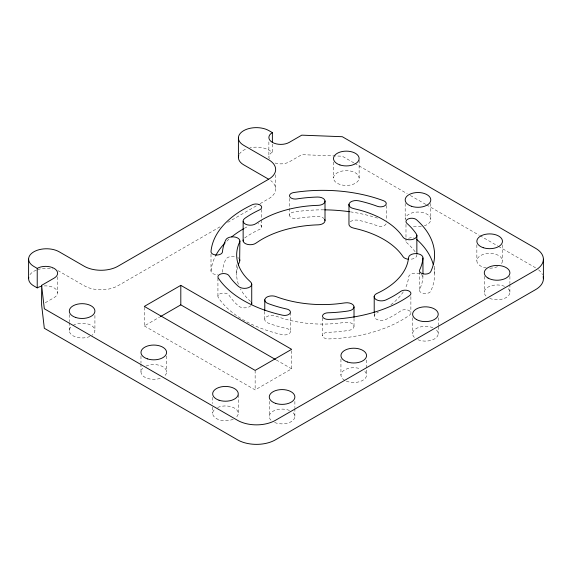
<?xml version="1.0" encoding="UTF-8"?>
<svg xmlns="http://www.w3.org/2000/svg" width="572" height="572" viewBox="0 0 572 572"><rect width="100%" height="100%" fill="white"/><g stroke="black" fill="none" stroke-linecap="round" stroke-linejoin="round"><path stroke-width="0.43" stroke-dasharray="2.86 2.15" d="M422.958 275.683L422.858 278.471A98.935 57.121 0 0 1 419.669 289.425A5.741 3.318 0 0 0 423.723 293.493A5.741 3.318 0 0 0 430.759 291.141A111.862 64.579 0 0 0 434.148 268.804M222.201 272.243L222.458 271.393A99.263 57.307 0 0 1 225.754 259.423A7.193 4.154 0 0 1 236.293 256.907M244.702 237.952L245.81 237.165A98.935 57.121 0 0 1 259.545 229.386A5.741 3.318 0 0 0 261.611 226.29A5.741 3.318 0 0 0 257.993 223.709M45.288 302.731L54.118 297.64A11.948 6.9 0 0 0 56.013 289.31A11.948 6.9 0 0 0 42.578 286.1M219.977 226.848L117.968 285.735A23.888 13.792 0 0 1 84.184 285.735L59.181 271.307A17.918 10.346 0 0 0 57.793 270.577M227.699 222.386L259.388 204.097M260.16 203.646L268.654 198.741A23.888 13.792 0 0 0 270.72 180.595M144.323 307.3L144.323 325.918L159.524 317.145M144.323 325.918L255.141 389.904L291.627 368.833L291.627 349.328M353.904 162.913L342.306 156.22L301.766 154.662L289.268 161.876A11.948 6.9 0 0 1 274.846 162.97M354.676 163.363L407.243 193.708M410.331 195.495L425.797 204.418M426.569 204.869L479.136 235.214M479.908 235.664L497.683 245.924M498.455 246.375L535.564 267.796M269.283 158.787A11.948 6.9 0 0 1 272.372 152.123L268.997 150.171A17.918 10.346 0 0 0 249.907 147.833M276.24 359.945L291.627 368.833M250.586 301.465L247.504 298.491A85.45 49.335 0 0 1 240.447 288.946M509.902 276.383L509.902 283.476M509.902 284.363L509.902 292.342M502.466 244.837L502.466 260.796M484.291 276.383L484.291 292.342M476.855 244.837L476.855 260.796M438.223 317.767L438.223 325.747M438.223 326.633L438.223 333.726M434.556 266.209L434.556 273.302M430.795 203.46L430.795 219.419M419.469 271.664L419.469 290.283M412.612 317.767L412.612 333.726M410.882 296.675L410.882 312.641M405.984 224.388L405.984 237.687M405.984 238.574L405.984 241.234M405.183 203.46L405.183 219.419A12.806 7.393 0 0 1 424.388 213.02A12.806 7.393 0 0 1 424.388 225.818M386.25 205.484L386.25 220.556M374.21 313.141L374.21 315.801M366.552 360.031L366.552 375.103M359.123 160.303L359.123 178.042A12.806 7.393 0 0 1 339.911 184.441A12.806 7.393 0 0 1 339.911 171.636A12.806 7.393 0 0 1 359.123 178.042M354.018 318.418L354.018 326.397M340.941 359.144L340.941 375.103M333.512 162.076L333.512 178.042M322.522 318.046L322.522 335.785A5.741 3.318 0 0 0 328.564 338.917A111.862 64.579 0 0 0 409.645 315.072A5.741 3.318 0 0 0 409.337 310.703A5.741 3.318 0 0 0 401.809 310.303L400.729 310.903A99.263 57.307 0 0 1 385.886 319.462A7.193 4.154 0 0 1 376.412 319.248A7.193 4.154 0 0 1 375.539 313.799L376.834 313.013A85.45 49.335 0 0 0 378.378 312.276M294.88 401.408L294.88 407.614M294.88 408.508L294.88 416.487M290.383 312.462L290.383 331.967M289.518 198.398L289.518 215.244M275.654 174.803L275.654 188.989M272.372 144.144L272.372 152.123M269.269 401.408L269.269 416.487M268.876 141.927L268.876 157M264.779 311.354L264.779 319.333M261.647 209.423L261.647 219.176M261.647 220.063L261.647 227.155M255.141 370.391L255.141 389.904M238.259 394.716L238.259 413.334M236.686 264.65L236.686 275.289M217.932 278.106L217.932 296.725M212.648 397.376L212.648 403.582M212.648 407.128L212.648 413.334M211.004 254.197L211.004 271.042A5.741 3.318 0 0 0 217.932 274.453M166.588 355.998L166.588 371.957M140.977 355.998L140.977 363.091M140.977 363.978L140.977 371.957M94.916 315.501L94.916 330.573M69.305 314.614L69.305 321.707M69.305 322.594L69.305 330.573M57.615 276.798L57.615 292.757M508.186 288.645A12.806 7.393 0 0 1 505.541 297.905A12.806 7.393 0 0 1 489.296 298.212M486.007 296.039A12.806 7.393 0 0 1 488.652 286.786A12.806 7.393 0 0 1 504.89 286.479M436.507 330.03A12.806 7.393 0 0 1 433.862 339.282A12.806 7.393 0 0 1 417.624 339.589M414.328 337.423A12.806 7.393 0 0 1 416.981 328.164A12.806 7.393 0 0 1 433.218 327.856M364.836 371.407A12.806 7.393 0 0 1 362.19 380.666A12.806 7.393 0 0 1 345.953 380.966M344.694 380.33A12.806 7.393 0 0 1 343.586 370.606A12.806 7.393 0 0 1 360.153 368.704M421.307 226.562A12.806 7.393 0 0 1 411.59 225.818M486.35 267.939A12.806 7.393 0 0 1 477.627 258.272A12.806 7.393 0 0 1 495.073 254.097A12.806 7.393 0 0 1 500.75 264.493M497.454 266.666A12.806 7.393 0 0 1 489.661 268.189M73.052 325.346A12.806 7.393 0 0 1 90.762 325.125A12.806 7.393 0 0 1 91.913 335.328M89.904 336.443A12.806 7.393 0 0 1 72.859 335.685A12.806 7.393 0 0 1 72.301 325.818M145.989 366.087A12.806 7.393 0 0 1 163.034 366.845A12.806 7.393 0 0 1 163.592 376.712M160.181 378.357A12.806 7.393 0 0 1 144.73 377.184A12.806 7.393 0 0 1 142.693 368.261M217.66 407.471A12.806 7.393 0 0 1 233.898 407.779A12.806 7.393 0 0 1 236.543 417.031M233.247 419.204A12.806 7.393 0 0 1 217.01 418.897A12.806 7.393 0 0 1 214.364 409.638M350.3 221.757A7.186 4.154 0 0 1 358.687 220.32L360.324 220.685A98.935 57.121 0 0 1 377.384 225.826A5.741 3.318 0 0 0 383.126 226.004A5.741 3.318 0 0 0 386.25 223.216M416.859 254.712A7.193 4.154 0 0 1 410.46 259.273M29.966 274.66A17.918 10.346 0 0 1 36.765 269.941M37.559 269.662A17.918 10.346 0 0 1 52.931 268.962M239.361 154.168A17.918 10.346 0 0 1 246.575 148.813M293.164 412.791A12.806 7.393 0 0 1 290.519 422.043A12.806 7.393 0 0 1 274.281 422.351M270.985 420.184A12.806 7.393 0 0 1 273.63 410.925A12.806 7.393 0 0 1 289.868 410.617M211.004 271.042A111.862 64.579 0 0 1 215.372 256.256M226.834 241.162A111.862 64.579 0 0 1 230.452 237.909M244.308 228.364A111.862 64.579 0 0 1 248.591 226.054M323.816 209.845A111.862 64.579 0 0 0 293.765 212.048A5.741 3.318 0 0 0 289.568 215.68A5.741 3.318 0 0 0 295.252 218.561L296.732 218.44A99.263 57.307 0 0 1 317.46 216.552A7.193 4.154 0 0 1 323.859 218.44M350.414 211.855A111.862 64.579 0 0 1 378.643 218.497M415.115 251.78A99.263 57.307 0 0 0 406.906 242.857L406.256 242.085A5.741 3.318 0 0 1 406.099 240.369M408.587 238.281A5.741 3.318 0 0 1 414.314 238.109M250.958 305.612A7.186 4.154 0 0 1 238.524 305.991L237.573 305.141A98.935 57.121 0 0 1 229 295.195A5.741 3.318 0 0 0 221.578 293.279A5.741 3.318 0 0 0 218.282 297.569A111.862 64.579 0 0 0 282.625 334.72A5.741 3.318 0 0 0 289.718 333.204A5.741 3.318 0 0 0 288.052 328.943L286.736 328.535A99.263 57.307 0 0 1 268.039 323.03A7.193 4.154 0 0 1 265.472 317.76A7.193 4.154 0 0 1 274.181 315.601L275.868 316.066A85.45 49.335 0 0 0 339.117 323.159L344.973 322.386A7.186 4.154 0 0 1 353.775 325.325A7.186 4.154 0 0 1 348.691 330.409L346.997 330.666A98.935 57.121 0 0 1 327.963 332.296A5.741 3.318 0 0 0 322.522 335.785M238.374 284.241A85.45 49.335 0 0 1 237.752 266.659M237.78 257.564A7.193 4.154 0 0 1 238.924 258.43M419.691 273.766A7.186 4.154 0 0 0 408.594 277.027L408.058 280.48A85.45 49.335 0 0 1 405.148 288.617M421.114 274.467A7.186 4.154 0 0 1 422.958 277.456M403.239 291.906A85.45 49.335 0 0 1 390.812 304.776M538.559 269.855A26.755 15.451 0 0 1 542.485 274.717"/><path stroke-width="0.86" d="M239.89 240.998L239.639 242.07A85.45 49.335 0 0 0 247.504 278.986L250.586 281.96A7.186 4.154 0 0 1 248.47 287.702A7.186 4.154 0 0 1 238.524 286.486L237.573 285.635A98.935 57.121 0 0 1 229 275.69A5.741 3.318 0 0 0 221.578 273.773A5.741 3.318 0 0 0 218.282 278.063A111.862 64.579 0 0 0 282.625 315.215A5.741 3.318 0 0 0 289.718 313.699A5.741 3.318 0 0 0 288.052 309.438L286.736 309.03A99.263 57.307 0 0 1 268.039 303.525A7.193 4.154 0 0 1 265.472 298.255A7.193 4.154 0 0 1 274.181 296.089L275.868 296.561A85.45 49.335 0 0 0 339.117 303.653L344.973 302.881A7.186 4.154 0 0 1 353.775 305.813A7.186 4.154 0 0 1 348.691 310.896L346.997 311.161A98.935 57.121 0 0 1 327.963 312.791A5.741 3.318 0 0 0 322.522 316.273A5.741 3.318 0 0 0 328.564 319.412A111.862 64.579 0 0 0 409.645 295.56A5.741 3.318 0 0 0 409.337 291.198A5.741 3.318 0 0 0 401.809 290.798L400.729 291.398A99.263 57.307 0 0 1 385.886 299.957A7.193 4.154 0 0 1 376.412 299.742A7.193 4.154 0 0 1 375.539 294.287L376.834 293.507A85.45 49.335 0 0 0 408.058 260.975L408.594 257.522A7.186 4.154 0 0 1 416.151 253.596A7.186 4.154 0 0 1 422.958 257.951L422.858 258.966A98.935 57.121 0 0 1 419.669 269.92A5.741 3.318 0 0 0 423.723 273.988A5.741 3.318 0 0 0 430.759 271.636A111.862 64.579 0 0 0 416.523 219.748A5.741 3.318 0 0 0 409.245 218.561A5.741 3.318 0 0 0 406.256 222.579L406.906 223.352A99.263 57.307 0 0 1 416.423 234.148A7.193 4.154 0 0 1 413.141 239.282A7.193 4.154 0 0 1 403.889 238.081L403.003 237.123A85.45 49.335 0 0 0 359.059 209.924L353.532 208.565A7.186 4.154 0 0 1 349.399 203.203A7.186 4.154 0 0 1 358.687 200.815L360.324 201.18A98.935 57.121 0 0 1 377.384 206.32A5.741 3.318 0 0 0 385.335 205.348A5.741 3.318 0 0 0 383.633 200.758A111.862 64.579 0 0 0 293.765 192.535A5.741 3.318 0 0 0 289.568 196.175A5.741 3.318 0 0 0 295.252 199.056L296.732 198.934A99.263 57.307 0 0 1 317.46 197.047A7.193 4.154 0 0 1 324.903 200.436A7.193 4.154 0 0 1 320.055 205.141L318.211 205.334A85.45 49.335 0 0 0 259.831 221.064L255.877 223.673A7.186 4.154 0 0 1 245.767 224.281A7.186 4.154 0 0 1 244.702 218.447L245.81 217.66A98.935 57.121 0 0 1 259.545 209.881A5.741 3.318 0 0 0 260.403 205.212A5.741 3.318 0 0 0 252.316 204.733A111.862 64.579 0 0 0 211.004 251.537A5.741 3.318 0 0 0 215.694 254.969A5.741 3.318 0 0 0 222.201 252.738L222.458 251.887A99.263 57.307 0 0 1 225.754 239.918A7.193 4.154 0 0 1 233.641 236.88A7.193 4.154 0 0 1 239.89 240.998L239.639 261.576A85.45 49.335 0 0 0 238.281 264.95M41.613 285.349L54.118 278.128A11.948 6.9 0 0 0 54.118 268.375A11.948 6.9 0 0 0 37.223 268.375L33.841 266.423A17.918 10.346 0 0 1 33.848 251.802A17.918 10.346 0 0 1 59.181 251.794L84.184 266.23A23.888 13.792 0 0 0 117.968 266.23L268.654 179.236A23.888 13.792 0 0 0 268.654 159.731L243.658 145.295A17.918 10.346 0 0 1 243.658 130.666A17.918 10.346 0 0 1 268.997 130.666L272.372 132.618A11.948 6.9 0 0 0 272.372 142.371A11.948 6.9 0 0 0 289.268 142.371L301.766 135.156L342.306 136.715L535.564 248.291A26.755 15.451 0 0 1 535.564 270.134L275.411 420.334A26.755 15.451 0 0 1 237.573 420.327L44.316 308.758L41.613 285.349L41.613 304.855L44.316 328.264L237.573 439.839A26.755 15.451 0 0 0 275.411 439.839L535.564 289.639A26.755 15.451 0 0 0 543.171 276.705M180.809 285.349L144.323 306.413L255.141 370.391L291.627 349.328L180.809 285.349L180.809 304.855L275.468 359.502M160.289 316.702L180.809 304.855M268.654 179.236L243.658 164.8A17.918 10.346 0 0 1 238.76 155.47M41.835 286.229A11.948 6.9 0 0 0 37.223 287.88L33.841 285.936A17.918 10.346 0 0 1 28.75 277.27M543.4 259.209L543.4 278.721M422.958 257.951L422.958 273.909M416.859 235.206L416.859 253.825M374.21 296.296L374.21 312.255M354.018 306.892L354.018 317.531M348.963 204.254L348.963 223.759A7.186 4.154 0 0 0 353.532 228.071L359.059 229.436A85.45 49.335 0 0 1 403.003 256.635L403.889 257.586A7.193 4.154 0 0 0 408.587 259.245M325.01 200.972L325.01 220.485M272.372 132.618L272.372 142.371M264.779 299.821L264.779 310.467M251.73 284.005L251.73 303.51M243.143 221.493L243.143 240.998M238.41 137.981L238.41 157.486M37.223 268.375L37.223 287.88M28.6 259.116L28.6 278.621M215.744 255.534A111.862 64.579 0 0 1 225.153 242.828M231.732 236.851A111.862 64.579 0 0 1 243.615 228.757M324.682 209.852A111.862 64.579 0 0 1 349.571 211.733M416.523 239.253A111.862 64.579 0 0 1 433.197 264.328M243.193 239.918A7.186 4.154 0 0 0 247.369 244.358A7.186 4.154 0 0 0 255.877 243.179L259.831 240.569A85.45 49.335 0 0 1 318.211 224.839L320.055 224.646A7.193 4.154 0 0 0 324.667 219.419M251.394 302.445A7.186 4.154 0 0 1 251.587 304.59M239.647 259.431A7.193 4.154 0 0 1 239.89 260.503M488.038 278.063A12.806 7.393 0 0 0 509.466 274.753A12.806 7.393 0 0 0 493.779 265.694A12.806 7.393 0 0 0 488.038 278.063M416.366 319.448A12.806 7.393 0 0 0 437.787 316.13A12.806 7.393 0 0 0 422.107 307.078A12.806 7.393 0 0 0 416.366 319.448M347.347 361.997A12.806 7.393 0 0 0 366.552 355.598A12.806 7.393 0 0 0 347.347 349.199A12.806 7.393 0 0 0 347.347 361.997M339.911 164.936A12.806 7.393 0 0 0 359.123 158.53A12.806 7.393 0 0 0 339.911 152.131A12.806 7.393 0 0 0 339.911 164.936M411.59 206.313A12.806 7.393 0 0 0 430.795 199.914A12.806 7.393 0 0 0 411.59 193.508A12.806 7.393 0 0 0 411.59 206.313M483.261 247.697A12.806 7.393 0 0 0 502.466 241.291A12.806 7.393 0 0 0 483.261 234.892A12.806 7.393 0 0 0 483.261 247.697M75.704 317.474A12.806 7.393 0 0 0 94.916 311.068A12.806 7.393 0 0 0 75.704 304.669A12.806 7.393 0 0 0 75.704 317.474M147.383 358.851A12.806 7.393 0 0 0 166.588 352.452A12.806 7.393 0 0 0 147.383 346.046A12.806 7.393 0 0 0 147.383 358.851M219.055 400.228A12.806 7.393 0 0 0 238.259 393.829A12.806 7.393 0 0 0 219.055 387.43A12.806 7.393 0 0 0 219.055 400.228M275.668 403.382A12.806 7.393 0 0 0 294.88 396.975A12.806 7.393 0 0 0 275.668 390.576A12.806 7.393 0 0 0 275.668 403.382"/></g></svg>
